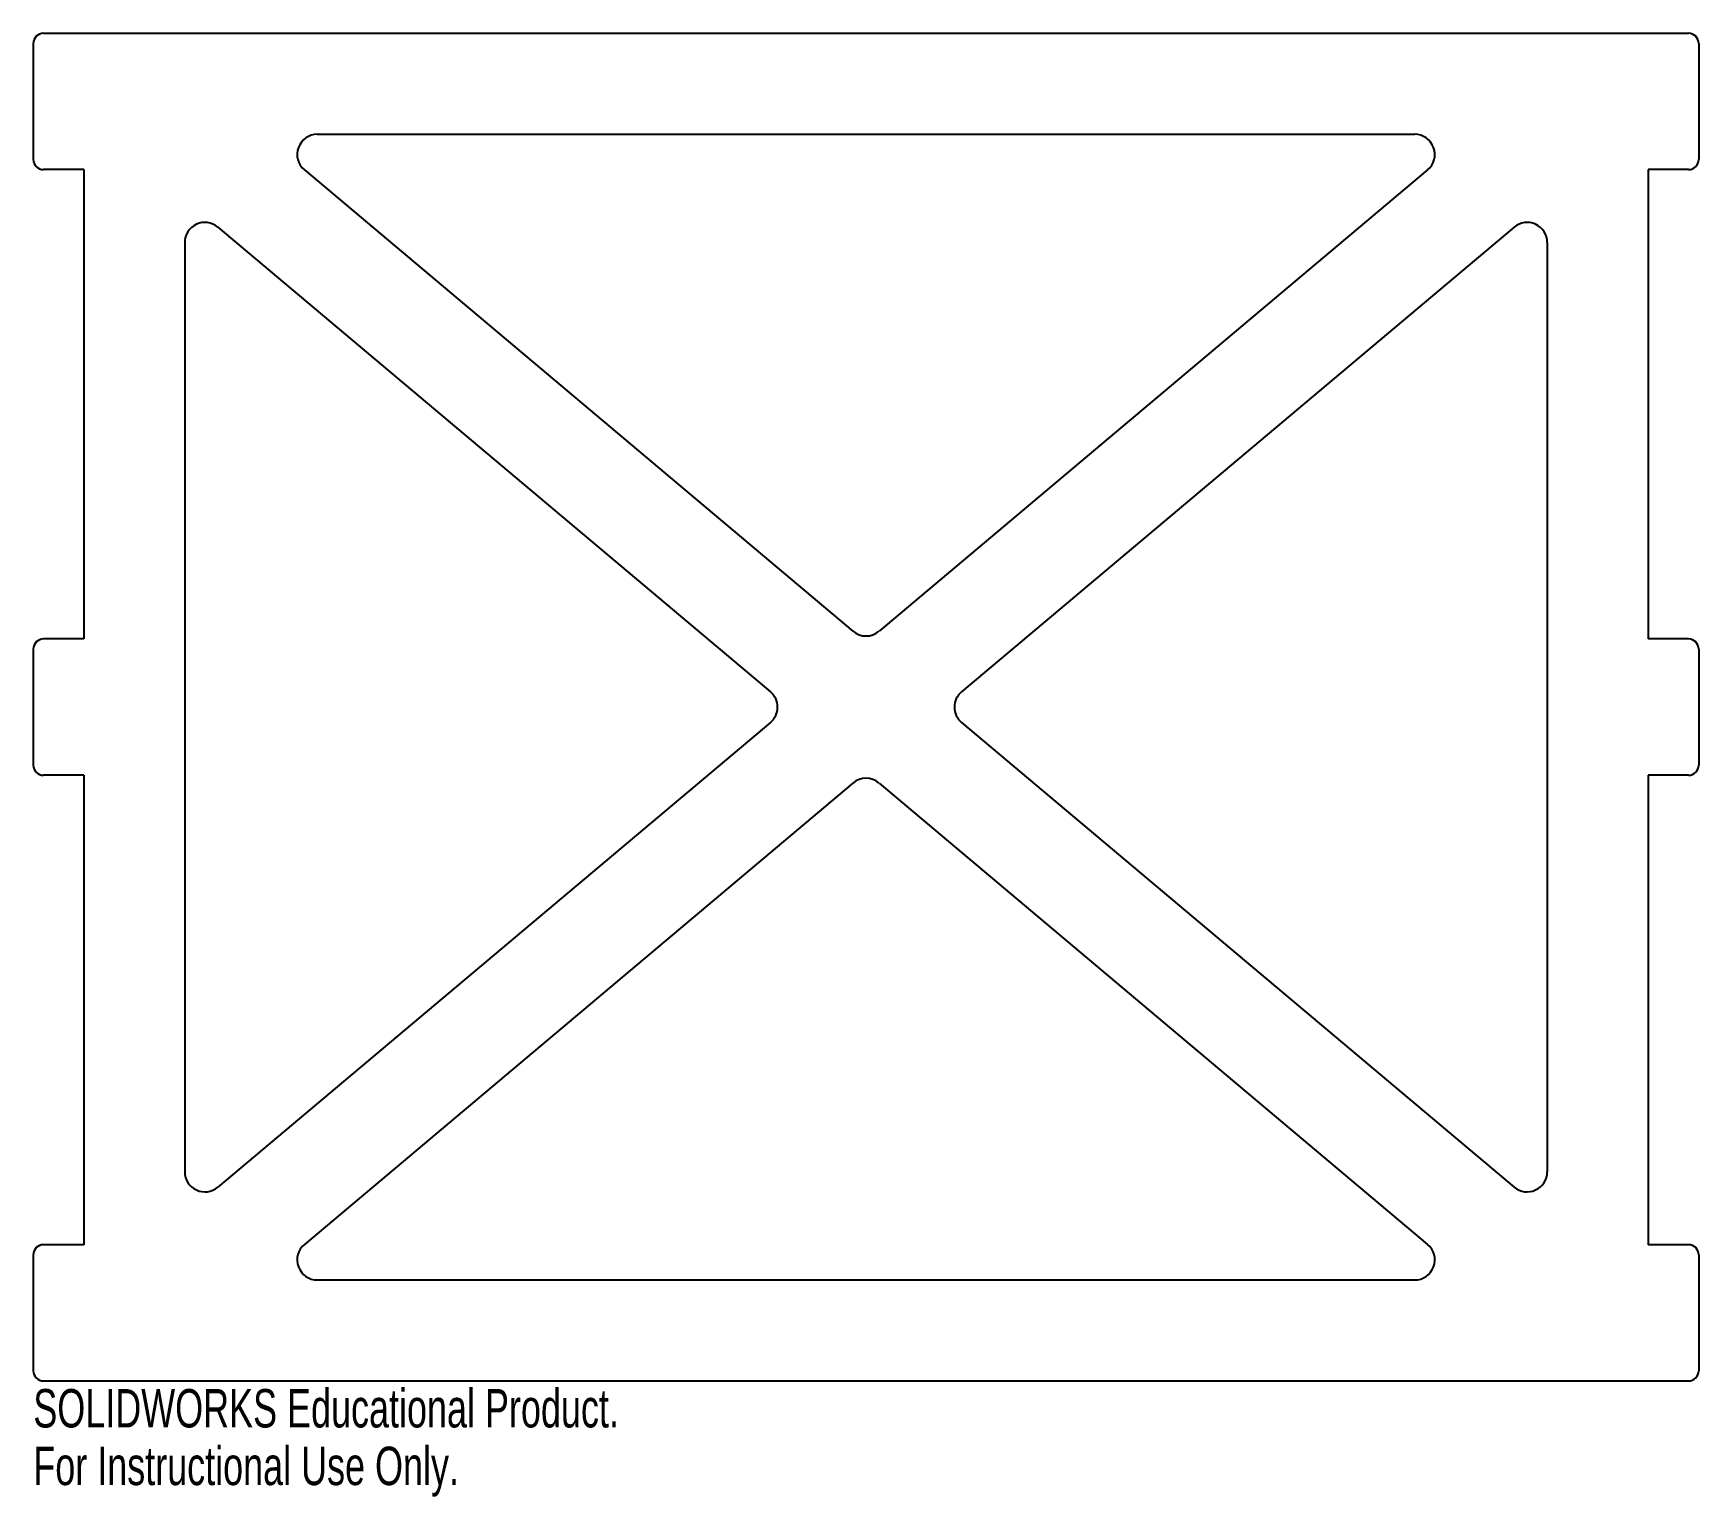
# Model space of a CAD drawing. Header units: inches. Extents: x -4.12 to 4.12, y -3.91 to 3.34.
import ezdxf

# ---------------------------------------------------------------- set-up
doc = ezdxf.new("R2010")
doc.units = ezdxf.units.IN
doc.header["$MEASUREMENT"] = 0
doc.styles.add('SLDTEXTSTYLE0', font='TXT', dxfattribs={"width": 0.7})

msp = doc.modelspace()

# ---------------------------------------------------------------- linework, layer by layer
at = {"color": 7, "linetype": 'Continuous', "lineweight": 25}
for p, q in [((-4.075, 3.3375), (4.075, 3.3375)), ((-4.125, 3.2875), (-4.125, 2.7125)), ((4.125, 3.2875), (4.125, 2.7125)), ((-2.718, 2.8375), (2.718, 2.8375)), ((-3.875, 2.6625), (-4.075, 2.6625)), ((-3.875, 2.6625), (-3.875, 0.3375)), ((-2.7823, 2.661), (-0.0644, 0.3759)), ((2.7823, 2.661), (0.0644, 0.3759)), ((4.075, 2.6625), (3.875, 2.6625)), ((3.875, 2.6625), (3.875, 0.3375)), ((-3.2106, 2.3776), (-0.4738, 0.0765)), ((3.2106, 2.3776), (0.4738, 0.0765)), ((-3.375, 2.301), (-3.375, -2.301)), ((3.375, 2.301), (3.375, -2.301)), ((-3.875, 0.3375), (-4.075, 0.3375)), ((4.075, 0.3375), (3.875, 0.3375)), ((-4.125, 0.2875), (-4.125, -0.2875)), ((4.125, 0.2875), (4.125, -0.2875)), ((-0.4738, -0.0765), (-3.2106, -2.3776)), ((0.4738, -0.0765), (3.2106, -2.3776)), ((-3.875, -0.3375), (-4.075, -0.3375)), ((-3.875, -0.3375), (-3.875, -2.6625)), ((-0.0644, -0.3759), (-2.7823, -2.661)), ((0.0644, -0.3759), (2.7823, -2.661)), ((3.875, -0.3375), (3.875, -2.6625)), ((4.075, -0.3375), (3.875, -0.3375)), ((-4.125, -2.7125), (-4.125, -3.2875)), ((-3.875, -2.6625), (-4.075, -2.6625)), ((4.075, -2.6625), (3.875, -2.6625)), ((4.125, -2.7125), (4.125, -3.2875)), ((-2.718, -2.8375), (2.718, -2.8375)), ((-4.075, -3.3375), (4.075, -3.3375))]:
    msp.add_line(p, q, dxfattribs=at)
for centre, radius, start, end in [((-4.075, 3.2875), 0.05, 90, 180), ((4.075, 3.2875), 0.05, 0, 90), ((-2.718, 2.7375), 0.1, 90, 229.94487), ((2.718, 2.7375), 0.1, 310.05513, 90), ((-4.075, 2.7125), 0.05, 180, 270), ((4.075, 2.7125), 0.05, 270, 0), ((-3.275, 2.301), 0.1, 49.94487, 180), ((3.275, 2.301), 0.1, 0, 130.05513), ((-4.075, 0.2875), 0.05, 90, 180), ((0, 0.4524), 0.1, 229.94487, 310.05513), ((4.075, 0.2875), 0.05, 0, 90), ((-0.5381, 0), 0.1, 310.05513, 49.94487), ((0.5381, 0), 0.1, 130.05513, 229.94487), ((-4.075, -0.2875), 0.05, 180, 270), ((4.075, -0.2875), 0.05, 270, 0), ((0, -0.4524), 0.1, 49.94487, 130.05513), ((-3.275, -2.301), 0.1, 180, 310.05513), ((3.275, -2.301), 0.1, 229.94487, 0), ((-4.075, -2.7125), 0.05, 90, 180), ((-2.718, -2.7375), 0.1, 130.05513, 270), ((2.718, -2.7375), 0.1, 270, 49.94487), ((4.075, -2.7125), 0.05, 0, 90), ((-4.075, -3.2875), 0.05, 180, 270), ((4.075, -3.2875), 0.05, 270, 0)]:
    msp.add_arc(centre, radius, start, end, dxfattribs=at)

# ---------------------------------------------------------------- texts
at = {"color": 7, "linetype": 'Continuous', "char_height": 0.1903, "attachment_point": 1, "style": 'SLDTEXTSTYLE0'}
for s, insert in [('SOLIDWORKS Educational Product.', (-4.125, -3.3776)), ('For Instructional Use Only.', (-4.125, -3.6631))]:
    msp.add_mtext(s, dxfattribs=dict(at, insert=insert))

doc.saveas('drawing.dxf')
